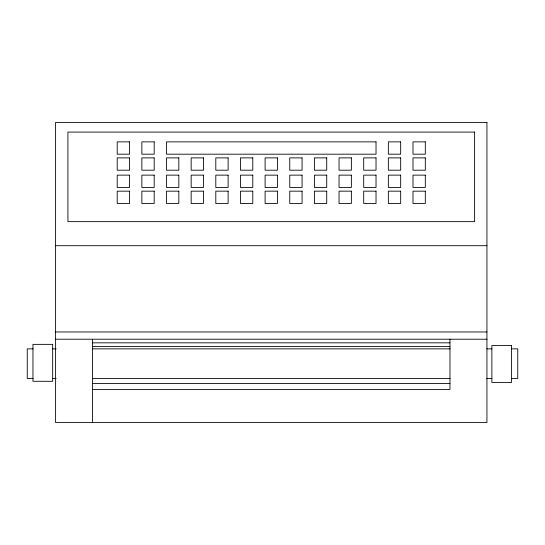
<?xml version="1.0" encoding="UTF-8"?>
<svg xmlns="http://www.w3.org/2000/svg" width="545" height="545" viewBox="0 0 545 545"><rect width="100%" height="100%" fill="white"/><g stroke="black" fill="none" stroke-linecap="round" stroke-linejoin="round"><path stroke-width="0.82" d="M55.597 245.7L486.937 245.7M55.597 331.973L486.937 331.973M55.597 339.215L486.937 339.215M92.568 342.832L449.966 342.832M92.568 346.457L449.966 346.457M33.204 348.855L27.25 348.855L27.25 378.434L33.204 378.434M52.776 348.855L56.183 348.855M92.773 348.855L450.17 348.855M486.767 348.855L491.869 348.855M511.585 348.855L517.75 348.855L517.75 378.434L511.585 378.434M52.776 378.434L56.183 378.434M92.773 378.434L450.17 378.434M486.767 378.434L491.869 378.434M92.568 383.428L449.966 383.428M92.568 389.457L449.966 389.457L449.966 339.215M92.568 339.215L92.568 422.538M486.937 122.462L55.597 122.462L55.597 422.538L486.937 422.538L486.937 122.462M474.613 132.088L67.921 132.088L67.921 221.645L474.613 221.645L474.613 132.088M129.54 141.864L117.216 141.864L117.216 154.187L129.54 154.187L129.54 141.864M154.187 141.864L141.864 141.864L141.864 154.187L154.187 154.187L154.187 141.864M376.023 141.864L166.511 141.864L166.511 154.187L376.023 154.187L376.023 141.864M400.67 141.864L388.347 141.864L388.347 154.187L400.67 154.187L400.67 141.864M425.318 141.864L412.994 141.864L412.994 154.187L425.318 154.187L425.318 141.864M129.54 157.88L117.216 157.88L117.216 170.204L129.54 170.204L129.54 157.88M154.187 157.88L141.864 157.88L141.864 170.204L154.187 170.204L154.187 157.88M178.835 157.88L166.511 157.88L166.511 170.204L178.835 170.204L178.835 157.88M203.483 157.88L191.159 157.88L191.159 170.204L203.483 170.204L203.483 157.88M228.13 157.88L215.806 157.88L215.806 170.204L228.13 170.204L228.13 157.88M252.785 157.88L240.454 157.88L240.454 170.204L252.785 170.204L252.785 157.88M277.432 157.88L265.108 157.88L265.108 170.204L277.432 170.204L277.432 157.88M302.08 157.88L289.756 157.88L289.756 170.204L302.08 170.204L302.08 157.88M326.728 157.88L314.404 157.88L314.404 170.204L326.728 170.204L326.728 157.88M351.375 157.88L339.051 157.88L339.051 170.204L351.375 170.204L351.375 157.88M376.023 157.88L363.699 157.88L363.699 170.204L376.023 170.204L376.023 157.88M400.67 157.88L388.347 157.88L388.347 170.204L400.67 170.204L400.67 157.88M425.318 157.88L412.994 157.88L412.994 170.204L425.318 170.204L425.318 157.88M129.54 175.136L117.216 175.136L117.216 187.46L129.54 187.46L129.54 175.136M154.187 175.136L141.864 175.136L141.864 187.46L154.187 187.46L154.187 175.136M178.835 175.136L166.511 175.136L166.511 187.46L178.835 187.46L178.835 175.136M203.483 175.136L191.159 175.136L191.159 187.46L203.483 187.46L203.483 175.136M228.13 175.136L215.806 175.136L215.806 187.46L228.13 187.46L228.13 175.136M252.785 175.136L240.454 175.136L240.454 187.46L252.785 187.46L252.785 175.136M277.432 175.136L265.108 175.136L265.108 187.46L277.432 187.46L277.432 175.136M302.08 175.136L289.756 175.136L289.756 187.46L302.08 187.46L302.08 175.136M326.728 175.136L314.404 175.136L314.404 187.46L326.728 187.46L326.728 175.136M351.375 175.136L339.051 175.136L339.051 187.46L351.375 187.46L351.375 175.136M376.023 175.136L363.699 175.136L363.699 187.46L376.023 187.46L376.023 175.136M400.67 175.136L388.347 175.136L388.347 187.46L400.67 187.46L400.67 175.136M425.318 175.136L412.994 175.136L412.994 187.46L425.318 187.46L425.318 175.136M129.54 191.159L117.216 191.159L117.216 203.483L129.54 203.483L129.54 191.159M154.187 191.159L141.864 191.159L141.864 203.483L154.187 203.483L154.187 191.159M178.835 191.159L166.511 191.159L166.511 203.483L178.835 203.483L178.835 191.159M203.483 191.159L191.159 191.159L191.159 203.483L203.483 203.483L203.483 191.159M228.13 191.159L215.806 191.159L215.806 203.483L228.13 203.483L228.13 191.159M252.785 191.159L240.454 191.159L240.454 203.483L252.785 203.483L252.785 191.159M277.432 191.159L265.108 191.159L265.108 203.483L277.432 203.483L277.432 191.159M302.08 191.159L289.756 191.159L289.756 203.483L302.08 203.483L302.08 191.159M326.728 191.159L314.404 191.159L314.404 203.483L326.728 203.483L326.728 191.159M351.375 191.159L339.051 191.159L339.051 203.483L351.375 203.483L351.375 191.159M376.023 191.159L363.699 191.159L363.699 203.483L376.023 203.483L376.023 191.159M400.67 191.159L388.347 191.159L388.347 203.483L400.67 203.483L400.67 191.159M425.318 191.159L412.994 191.159L412.994 203.483L425.318 203.483L425.318 191.159M52.667 344.358L32.952 344.358L32.952 381.296L52.667 381.296L52.667 344.358M511.585 345.496L491.869 345.496L491.869 382.433L511.585 382.433L511.585 345.496"/></g></svg>
